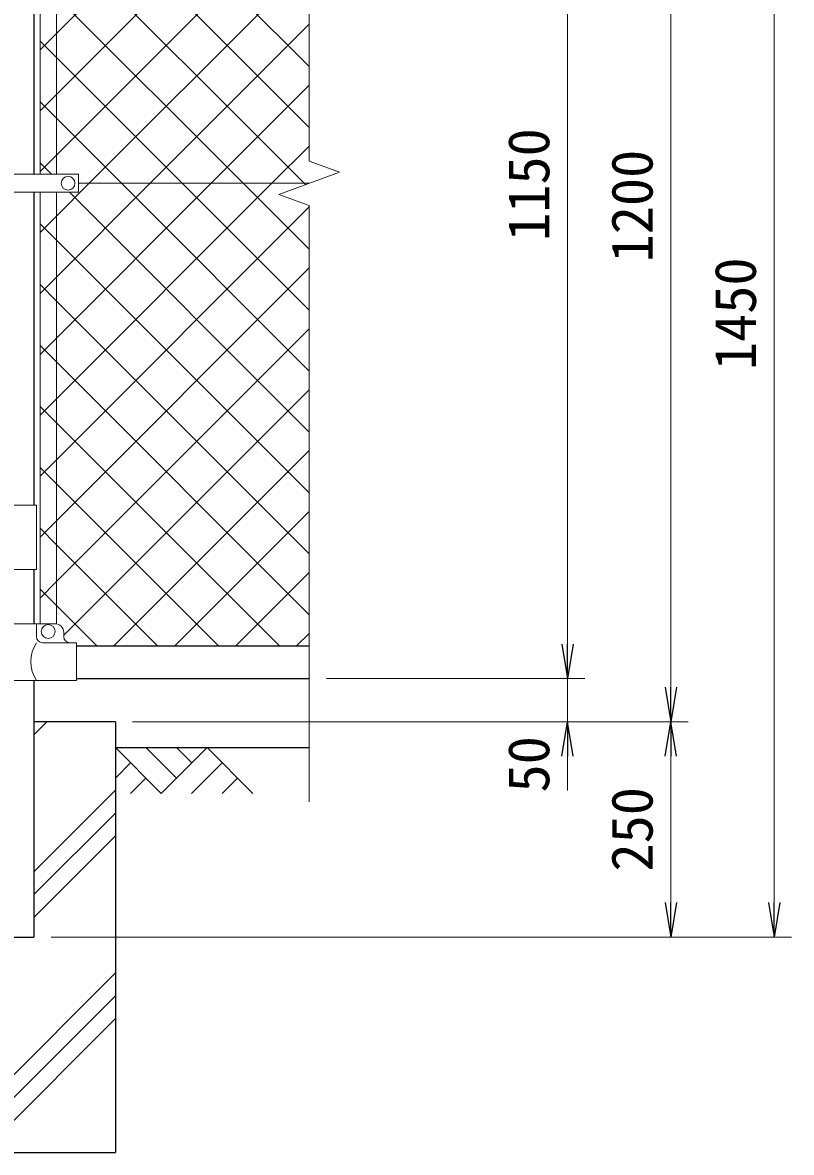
# Model space of a CAD drawing. Units: millimetres, scale not verified. Extents: x -4200 to 4200, y -2970 to 2970.
# Drawn here: x 2259 to 3152, y -1039 to 273 of the extents above; entities that cross this region are included whole.
import ezdxf
from ezdxf.enums import TextEntityAlignment as Align

# ---------------------------------------------------------------- set-up
doc = ezdxf.new("R2010")
doc.units = ezdxf.units.MM
doc.header["$LTSCALE"] = 10
for name, color, linetype, lineweight in [('0-2_D-STR1', 1, 'Continuous', 25), ('0-3_D-STR3', 3, 'Continuous', 13), ('0-4_D-DCR-HCH', 7, 'Continuous', 13), ('0-5_D-BGD', 7, 'Continuous', 25), ('0-6_D-STR4', 7, 'Continuous', 25), ('0-7_D-STR-DIM', 7, 'Continuous', 13), ('0-B_D-STR2', 7, 'Continuous', 13)]:
    doc.layers.add(name, color=color, linetype=linetype, lineweight=lineweight)
doc.layers.add('0-8_0', color=7, linetype='Continuous')
doc.styles.add('ＭＳ ゴシック', font='')
doc.styles.get('ＭＳ ゴシック').set_extended_font_data('MS Gothic')

# ---------------------------------------------------------------- blocks, each defined once
blk = doc.blocks.new('_Open')
at = {"layer": '0-8_0'}
blk.add_line((-10, 1.667), (0, 0), dxfattribs=at)
blk.add_lwpolyline([(-10, -1.667), (0, 0), (-10, 0)], dxfattribs=at)

msp = doc.modelspace()

# ---------------------------------------------------------------- linework, layer by layer
at = {"layer": '0-2_D-STR1'}
for p, q in [((2272.24, 403.87), (2272.24, 96.87)), ((2272.24, 403.87), (2272.24, 96.87)), ((2272.24, 75.87), (2272.24, -287.13)), ((2272.24, 75.87), (2272.24, -287.13)), ((2272.24, -362.13), (2272.24, -424.93)), ((2272.24, -362.13), (2272.24, -424.93)), ((2321.99, -450.63), (2591.99, -450.63)), ((2321.99, -450.63), (2591.99, -450.63)), ((2272.24, -490.93), (2272.24, -788.63)), ((2272.24, -490.93), (2272.24, -788.63)), ((2321.99, -488.63), (2591.99, -488.63)), ((2321.99, -488.63), (2591.99, -488.63)), ((2211.74, -788.63), (2272.24, -788.63)), ((2211.74, -788.63), (2272.24, -788.63))]:
    msp.add_line(p, q, dxfattribs=at)
at = {"layer": '0-3_D-STR3'}
for p, q in [((2279.49, 599.07), (2279.49, 96.87)), ((2279.49, 599.07), (2279.49, 96.87)), ((2298.49, 599.07), (2298.49, 96.87)), ((2298.49, 599.07), (2298.49, 96.87)), ((2209.19, 96.87), (2323.99, 96.87)), ((2209.19, 96.87), (2323.99, 96.87)), ((2323.99, 96.87), (2323.99, 75.87)), ((2323.99, 96.87), (2323.99, 75.87)), ((2591.99, 86.37), (2323.99, 86.37)), ((2591.99, 86.37), (2323.99, 86.37)), ((2209.19, 75.87), (2323.99, 75.87)), ((2209.19, 75.87), (2323.99, 75.87)), ((2279.49, -424.93), (2279.49, 75.87)), ((2279.49, -424.93), (2279.49, 75.87)), ((2298.49, -424.93), (2298.49, 75.87)), ((2298.49, -424.93), (2298.49, 75.87)), ((2210.95, -287.13), (2275.29, -287.13)), ((2210.95, -287.13), (2275.29, -287.13)), ((2275.29, -287.13), (2275.29, -362.13)), ((2275.29, -287.13), (2275.29, -362.13)), ((2189.35, -362.13), (2275.29, -362.13)), ((2189.35, -362.13), (2275.29, -362.13)), ((2206.29, -424.93), (2296.99, -424.93)), ((2206.29, -424.93), (2296.99, -424.93)), ((2275.39, -424.93), (2275.39, -439.93)), ((2275.39, -424.93), (2275.39, -439.93)), ((2306.99, -434.93), (2306.99, -439.93)), ((2306.99, -434.93), (2306.99, -439.93)), ((2282.39, -446.93), (2321.99, -446.93)), ((2282.39, -446.93), (2321.99, -446.93)), ((2321.99, -446.93), (2321.99, -490.93)), ((2321.99, -446.93), (2321.99, -490.93)), ((2206.29, -490.93), (2321.99, -490.93)), ((2206.29, -490.93), (2321.99, -490.93))]:
    msp.add_line(p, q, dxfattribs=at)
for centre in [(2311.99, 86.37), (2311.99, 86.37), (2288.99, -433.93), (2288.99, -433.93)]:
    msp.add_circle(centre, 8, dxfattribs=at)
for centre, radius, start, end in [((2296.99, -434.93), 10, 0, 90), ((2296.99, -434.93), 10, 0, 90), ((2282.39, -439.93), 7, 180, 270), ((2282.39, -439.93), 7, 180, 270), ((2313.99, -439.93), 7, 180, 270), ((2313.99, -439.93), 7, 180, 270), ((2309.61, -468.93), 40.68, 147.25964, 212.74036), ((2309.61, -468.93), 40.68, 147.25964, 212.74036)]:
    msp.add_arc(centre, radius, start, end, dxfattribs=at)
at = {"layer": '0-4_D-DCR-HCH'}
for p, q in [((2272.24, -553.8), (2287.4, -538.63)), ((2272.24, -553.8), (2287.4, -538.63)), ((2420.2, -621.84), (2366.99, -568.63)), ((2420.2, -621.84), (2366.99, -568.63)), ((2437.94, -604.11), (2402.47, -568.63)), ((2437.94, -604.11), (2402.47, -568.63)), ((2473.42, -568.63), (2420.2, -621.84)), ((2473.42, -568.63), (2420.2, -621.84)), ((2455.77, -586.46), (2437.94, -568.63)), ((2455.77, -586.46), (2437.94, -568.63)), ((2473.42, -568.63), (2526.63, -621.84)), ((2473.42, -568.63), (2526.63, -621.84)), ((2384.73, -586.37), (2366.99, -604.03)), ((2384.73, -586.37), (2366.99, -604.03)), ((2491.15, -586.37), (2455.52, -621.84)), ((2491.15, -586.37), (2455.52, -621.84)), ((2402.47, -604.11), (2384.65, -621.84)), ((2402.47, -604.11), (2384.65, -621.84)), ((2508.89, -604.11), (2491.07, -621.84)), ((2508.89, -604.11), (2491.07, -621.84)), ((2272.24, -712.9), (2366.99, -618.15)), ((2272.24, -712.9), (2366.99, -618.15)), ((2272.24, -739.41), (2366.99, -644.66)), ((2272.24, -739.41), (2366.99, -644.66)), ((2272.24, -765.93), (2366.99, -671.18)), ((2272.24, -765.93), (2366.99, -671.18)), ((2158.64, -1038.63), (2366.99, -830.28)), ((2158.64, -1038.63), (2366.99, -830.28)), ((2185.15, -1038.63), (2366.99, -856.79)), ((2185.15, -1038.63), (2366.99, -856.79)), ((2211.67, -1038.63), (2366.99, -883.31)), ((2211.67, -1038.63), (2366.99, -883.31))]:
    msp.add_line(p, q, dxfattribs=at)
at = {"layer": '0-5_D-BGD'}
msp.add_line((2366.99, -568.63), (2591.99, -568.63), dxfattribs=at)
msp.add_line((2366.99, -568.63), (2591.99, -568.63), dxfattribs=at)
at = {"layer": '0-6_D-STR4'}
for p, q in [((2366.99, -538.63), (2272.24, -538.63)), ((2366.99, -538.63), (2272.24, -538.63)), ((2366.99, -538.63), (2366.99, -1038.63)), ((2366.99, -538.63), (2366.99, -1038.63)), ((2116.99, -1038.63), (2366.99, -1038.63)), ((2116.99, -1038.63), (2366.99, -1038.63))]:
    msp.add_line(p, q, dxfattribs=at)
at = {"layer": '0-7_D-STR-DIM'}
for p, q in [((2591.99, 112.02), (2591.99, 724.37)), ((2591.99, 112.02), (2591.99, 724.37)), ((2891.99, -448.63), (2891.99, 621.37)), ((2891.99, -448.63), (2891.99, 621.37)), ((3011.99, -498.63), (3011.99, 621.37)), ((3011.99, -498.63), (3011.99, 621.37)), ((3131.99, -748.63), (3131.99, 621.37)), ((3131.99, -748.63), (3131.99, 621.37)), ((2627.23, 99.19), (2591.99, 112.02)), ((2627.23, 99.19), (2591.99, 112.02)), ((2556.75, 73.54), (2627.23, 99.19)), ((2556.75, 73.54), (2627.23, 99.19)), ((2591.99, 60.72), (2556.75, 73.54)), ((2591.99, 60.72), (2556.75, 73.54)), ((2591.99, -631.63), (2591.99, 60.72)), ((2591.99, -631.63), (2591.99, 60.72)), ((2891.99, -448.63), (2891.99, -408.63)), ((2891.99, -448.63), (2891.99, -408.63)), ((2611.99, -488.63), (2911.99, -488.63)), ((2611.99, -488.63), (2911.99, -488.63)), ((2611.99, -488.63), (2911.99, -488.63)), ((2611.99, -488.63), (2911.99, -488.63)), ((2891.99, -538.63), (2891.99, -488.63)), ((2891.99, -538.63), (2891.99, -488.63)), ((2386.99, -538.63), (2911.99, -538.63)), ((2386.99, -538.63), (3031.99, -538.63)), ((2386.99, -538.63), (3031.99, -538.63)), ((2386.99, -538.63), (2911.99, -538.63)), ((2386.99, -538.63), (3031.99, -538.63)), ((2386.99, -538.63), (3031.99, -538.63)), ((2891.99, -578.63), (2891.99, -618.63)), ((2891.99, -578.63), (2891.99, -618.63)), ((3011.99, -578.63), (3011.99, -748.63)), ((3011.99, -578.63), (3011.99, -748.63)), ((2292.24, -788.63), (3151.99, -788.63)), ((2292.24, -788.63), (3031.99, -788.63)), ((2292.24, -788.63), (3151.99, -788.63)), ((2292.24, -788.63), (3031.99, -788.63))]:
    msp.add_line(p, q, dxfattribs=at)
at = {"layer": '0-B_D-STR2'}
for p, q in [((2298.49, 260.32), (2591.99, 553.82)), ((2298.49, 260.32), (2591.99, 553.82)), ((2591.99, 221.88), (2298.49, 515.38)), ((2591.99, 221.88), (2298.49, 515.38)), ((2298.49, 189.61), (2591.99, 483.11)), ((2298.49, 189.61), (2591.99, 483.11)), ((2591.99, 151.17), (2298.49, 444.67)), ((2591.99, 151.17), (2298.49, 444.67)), ((2298.49, 118.9), (2591.99, 412.4)), ((2298.49, 118.9), (2591.99, 412.4)), ((2336.67, 86.37), (2591.99, 341.69)), ((2336.67, 86.37), (2591.99, 341.69)), ((2515.37, 86.37), (2298.49, 303.24)), ((2515.37, 86.37), (2298.49, 303.24)), ((2407.38, 86.37), (2591.99, 270.98)), ((2407.38, 86.37), (2591.99, 270.98)), ((2279.49, 241.32), (2298.49, 260.32)), ((2279.49, 241.32), (2298.49, 260.32)), ((2298.49, 232.53), (2279.49, 251.53)), ((2298.49, 232.53), (2279.49, 251.53)), ((2444.66, 86.37), (2298.49, 232.53)), ((2444.66, 86.37), (2298.49, 232.53)), ((2478.09, 86.37), (2591.99, 200.27)), ((2478.09, 86.37), (2591.99, 200.27)), ((2279.49, 170.61), (2298.49, 189.61)), ((2279.49, 170.61), (2298.49, 189.61)), ((2298.49, 161.82), (2279.49, 180.82)), ((2298.49, 161.82), (2279.49, 180.82)), ((2373.95, 86.37), (2298.49, 161.82)), ((2373.95, 86.37), (2298.49, 161.82)), ((2279.49, 99.9), (2298.49, 118.9)), ((2279.49, 99.9), (2298.49, 118.9)), ((2548.8, 86.37), (2591.99, 129.56)), ((2548.8, 86.37), (2591.99, 129.56)), ((2292.74, 96.87), (2279.49, 110.11)), ((2292.74, 96.87), (2279.49, 110.11)), ((2298.49, 48.19), (2336.67, 86.37)), ((2298.49, -22.52), (2407.38, 86.37)), ((2298.49, -93.23), (2478.09, 86.37)), ((2298.49, -163.94), (2548.8, 86.37)), ((2298.49, 48.19), (2336.67, 86.37)), ((2298.49, -22.52), (2407.38, 86.37)), ((2298.49, -93.23), (2478.09, 86.37)), ((2298.49, -163.94), (2548.8, 86.37)), ((2591.99, -131.68), (2373.95, 86.37)), ((2591.99, -131.68), (2373.95, 86.37)), ((2591.99, -60.97), (2444.66, 86.37)), ((2591.99, -60.97), (2444.66, 86.37)), ((2591.99, 9.74), (2515.37, 86.37)), ((2591.99, 9.74), (2515.37, 86.37)), ((2591.99, -202.39), (2313.74, 75.87)), ((2591.99, -202.39), (2313.74, 75.87)), ((2298.49, -234.65), (2591.99, 58.85)), ((2298.49, -234.65), (2591.99, 58.85)), ((2279.49, 29.19), (2298.49, 48.19)), ((2279.49, 29.19), (2298.49, 48.19)), ((2298.49, 20.4), (2279.49, 39.4)), ((2298.49, 20.4), (2279.49, 39.4)), ((2591.99, -273.1), (2298.49, 20.4)), ((2591.99, -273.1), (2298.49, 20.4)), ((2298.49, -305.37), (2591.99, -11.87)), ((2298.49, -305.37), (2591.99, -11.87)), ((2279.49, -41.52), (2298.49, -22.52)), ((2279.49, -41.52), (2298.49, -22.52)), ((2298.49, -50.31), (2279.49, -31.31)), ((2298.49, -50.31), (2279.49, -31.31)), ((2591.99, -343.81), (2298.49, -50.31)), ((2591.99, -343.81), (2298.49, -50.31)), ((2298.49, -376.08), (2591.99, -82.58)), ((2298.49, -376.08), (2591.99, -82.58)), ((2279.49, -112.23), (2298.49, -93.23)), ((2279.49, -112.23), (2298.49, -93.23)), ((2298.49, -121.02), (2279.49, -102.02)), ((2298.49, -121.02), (2279.49, -102.02)), ((2591.99, -414.52), (2298.49, -121.02)), ((2591.99, -414.52), (2298.49, -121.02)), ((2306.99, -438.29), (2591.99, -153.29)), ((2306.99, -438.29), (2591.99, -153.29)), ((2279.49, -182.94), (2298.49, -163.94)), ((2279.49, -182.94), (2298.49, -163.94)), ((2298.49, -191.73), (2279.49, -172.73)), ((2298.49, -191.73), (2279.49, -172.73)), ((2557.39, -450.63), (2298.49, -191.73)), ((2557.39, -450.63), (2298.49, -191.73)), ((2279.49, -253.65), (2298.49, -234.65)), ((2279.49, -253.65), (2298.49, -234.65)), ((2365.36, -450.63), (2591.99, -224)), ((2365.36, -450.63), (2591.99, -224)), ((2298.49, -262.44), (2279.49, -243.44)), ((2298.49, -262.44), (2279.49, -243.44)), ((2486.68, -450.63), (2298.49, -262.44)), ((2486.68, -450.63), (2298.49, -262.44)), ((2436.07, -450.63), (2591.99, -294.71)), ((2436.07, -450.63), (2591.99, -294.71)), ((2279.49, -324.37), (2298.49, -305.37)), ((2279.49, -324.37), (2298.49, -305.37)), ((2298.49, -333.15), (2279.49, -314.15)), ((2298.49, -333.15), (2279.49, -314.15)), ((2415.97, -450.63), (2298.49, -333.15)), ((2415.97, -450.63), (2298.49, -333.15)), ((2506.78, -450.63), (2591.99, -365.42)), ((2506.78, -450.63), (2591.99, -365.42)), ((2279.49, -395.08), (2298.49, -376.08)), ((2279.49, -395.08), (2298.49, -376.08)), ((2298.49, -403.86), (2279.49, -384.86)), ((2298.49, -403.86), (2279.49, -384.86)), ((2345.26, -450.63), (2298.49, -403.86)), ((2345.26, -450.63), (2298.49, -403.86)), ((2577.49, -450.63), (2591.99, -436.13)), ((2577.49, -450.63), (2591.99, -436.13))]:
    msp.add_line(p, q, dxfattribs=at)
msp.add_lwpolyline([(2587.66, 84.79), (2586.08, 86.37), (2298.49, 373.95), (2279.49, 392.95)], dxfattribs=at)
msp.add_lwpolyline([(2587.66, 84.79), (2586.08, 86.37), (2298.49, 373.95), (2279.49, 392.95)], dxfattribs=at)

# ---------------------------------------------------------------- block references
at = {"layer": '0-7_D-STR-DIM', "xscale": 4, "yscale": 4}
for p, rotation in [((2891.99, -488.63), 270), ((2891.99, -488.63), 270), ((2891.99, -488.63), 270), ((2891.99, -488.63), 270), ((3011.99, -538.63), 270), ((3011.99, -538.63), 270), ((2891.99, -538.63), 90), ((2891.99, -538.63), 90), ((3011.99, -538.63), 90), ((3011.99, -538.63), 90), ((3011.99, -788.63), 270), ((3011.99, -788.63), 270), ((3131.99, -788.63), 270), ((3131.99, -788.63), 270)]:
    msp.add_blockref('_Open', p, dxfattribs=dict(at, rotation=rotation))

# ---------------------------------------------------------------- texts
at = {"layer": '0-7_D-STR-DIM', "style": 'ＭＳ ゴシック'}
for s, p in [('1150', (2885.24, 19.47)), ('1150', (2885.24, 19.47)), ('1200', (3005.24, -5.53)), ('1200', (3005.24, -5.53)), ('1450', (3125.24, -130.53)), ('1450', (3125.24, -130.53)), ('50', (2885.24, -620.83)), ('50', (2885.24, -620.83)), ('250', (3005.24, -712.63)), ('250', (3005.24, -712.63))]:
    msp.add_text(s, height=48.09, rotation=90, dxfattribs=at).set_placement(p, align=Align.BOTTOM_LEFT)

doc.saveas('drawing.dxf')
